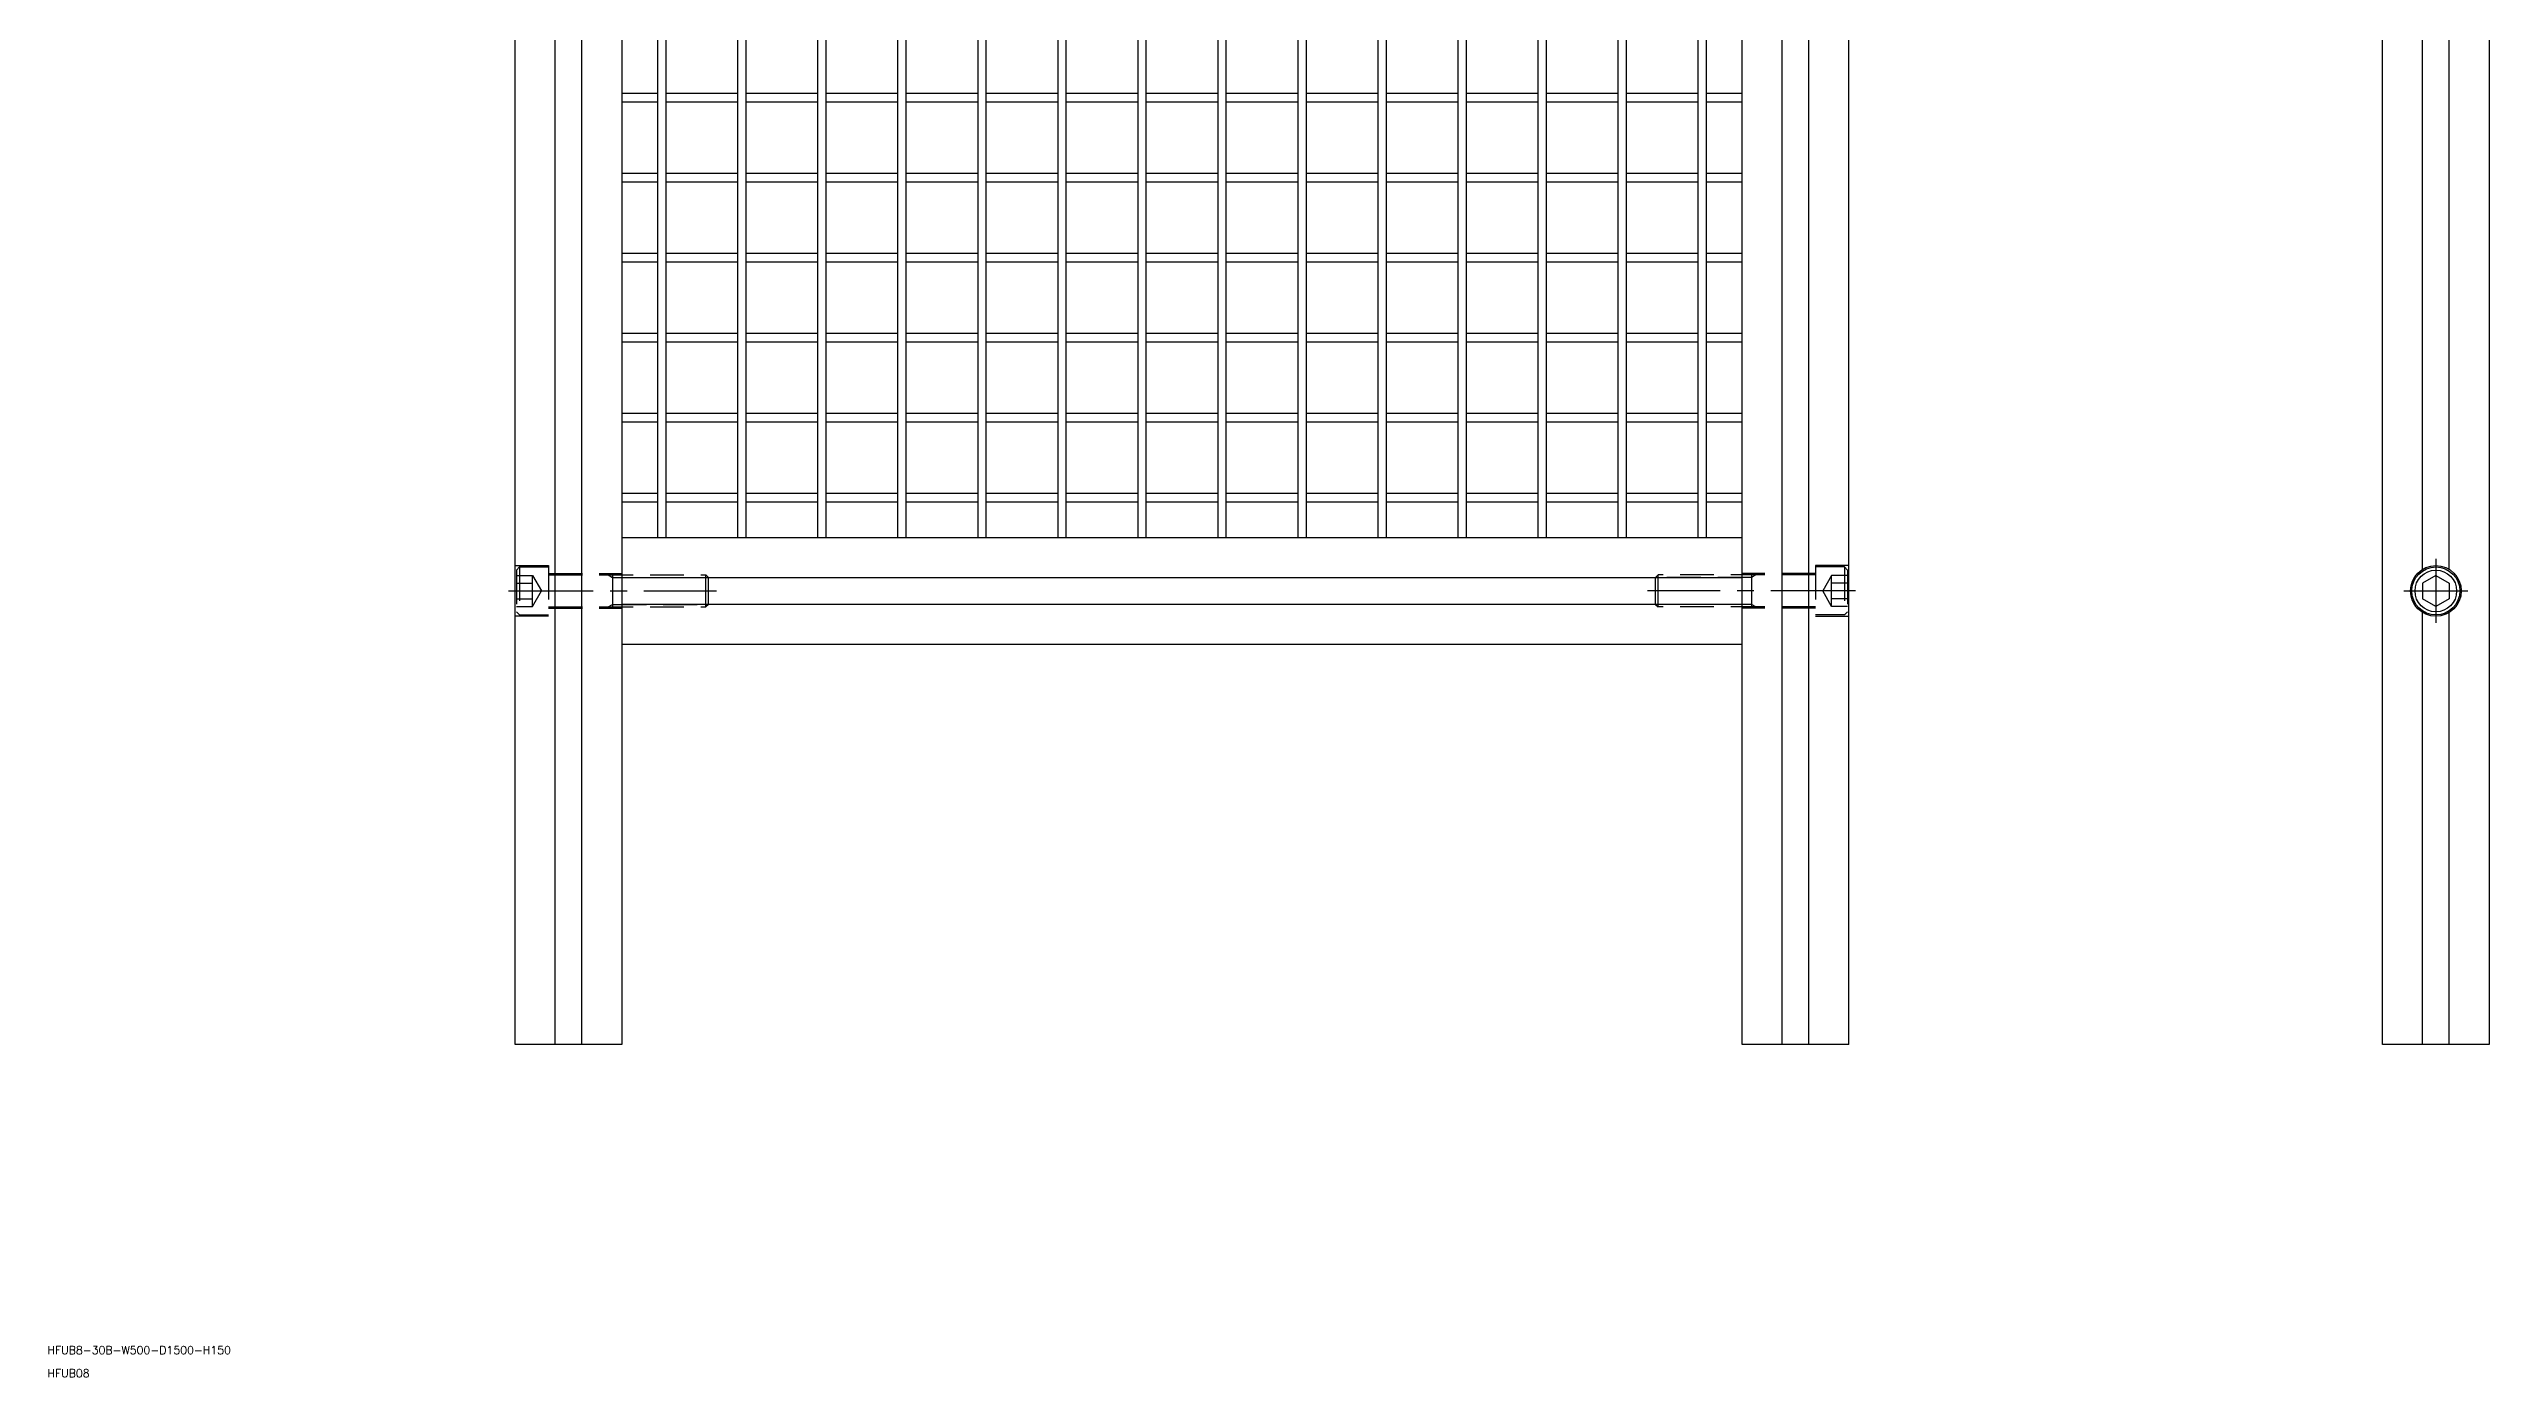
# Model space of a CAD drawing. Extents: x -175 to 740, y -125 to 1650.
# Drawn here: x -175 to 740, y -125 to 373 of the extents above; entities that cross this region are included whole.
import ezdxf

# ---------------------------------------------------------------- set-up
doc = ezdxf.new("R2010")
doc.units = 0
doc.linetypes.add('CENTER', pattern=[50.8, 31.75, -6.35, 6.35, -6.35])
doc.linetypes.add('DASHED', pattern=[19.05, 12.7, -6.35])
doc.layers.get('0').update_dxf_attribs({"linetype": 'CONTINUOUS'})
doc.layers.add('CENTER', color=1, linetype='CENTER')
doc.styles.get("Standard").update_dxf_attribs({"font": 'txt.shx', "height": 3, "bigfont": 'bigfont.shx'})

# ---------------------------------------------------------------- blocks, each defined once
blk = doc.blocks.new('*U2')
at = {"color": 7, "linetype": 'CONTINUOUS'}
blk.add_text('HFUB08', height=3, dxfattribs=at).set_placement((-175.31, -124.82))
blk = doc.blocks.new('*U3')
at = {"color": 7, "linetype": 'CONTINUOUS'}
blk.add_text('HFUB8-30B-W500-D1500-H150', height=3, dxfattribs=at).set_placement((-175.31, -116.18))

msp = doc.modelspace()

# ---------------------------------------------------------------- linework, layer by layer
at = {"color": 7, "linetype": 'CONTINUOUS'}
for p, q in [((0, 0), (0, 1650)), ((15, 0), (15, 1650)), ((25, 0), (25, 1650)), ((460, 0), (460, 1650)), ((475, 0), (475, 1650)), ((485, 0), (485, 1650)), ((500, 0), (500, 1650)), ((700, 0), (700, 1650)), ((740, 1650), (740, 0)), ((40, 920), (40, 0)), ((715, 178.08), (715, 891.92)), ((725, 178.08), (725, 891.92)), ((53.4, 880), (53.4, 190)), ((56.6, 190), (56.6, 880)), ((83.4, 880), (83.4, 190)), ((86.6, 190), (86.6, 880)), ((113.4, 880), (113.4, 190)), ((116.6, 190), (116.6, 880)), ((143.4, 880), (143.4, 190)), ((146.6, 190), (146.6, 880)), ((173.4, 880), (173.4, 190)), ((176.6, 190), (176.6, 880)), ((203.4, 880), (203.4, 190)), ((206.6, 190), (206.6, 880)), ((233.4, 880), (233.4, 190)), ((236.6, 190), (236.6, 880)), ((263.4, 880), (263.4, 190)), ((266.6, 190), (266.6, 880)), ((293.4, 880), (293.4, 190)), ((296.6, 190), (296.6, 880)), ((323.4, 880), (323.4, 190)), ((326.6, 190), (326.6, 880)), ((353.4, 880), (353.4, 190)), ((356.6, 190), (356.6, 880)), ((383.4, 880), (383.4, 190)), ((386.6, 190), (386.6, 880)), ((413.4, 880), (413.4, 190)), ((416.6, 190), (416.6, 880)), ((443.4, 880), (443.4, 190)), ((446.6, 190), (446.6, 880)), ((53.4, 356.6), (40, 356.6)), ((40, 356.6), (40, 353.4)), ((40, 353.4), (53.4, 353.4)), ((83.4, 356.6), (56.6, 356.6)), ((56.6, 353.4), (83.4, 353.4)), ((113.4, 356.6), (86.6, 356.6)), ((86.6, 353.4), (113.4, 353.4)), ((143.4, 356.6), (116.6, 356.6)), ((116.6, 353.4), (143.4, 353.4)), ((173.4, 356.6), (146.6, 356.6)), ((146.6, 353.4), (173.4, 353.4)), ((203.4, 356.6), (176.6, 356.6)), ((176.6, 353.4), (203.4, 353.4)), ((233.4, 356.6), (206.6, 356.6)), ((206.6, 353.4), (233.4, 353.4)), ((263.4, 356.6), (236.6, 356.6)), ((236.6, 353.4), (263.4, 353.4)), ((293.4, 356.6), (266.6, 356.6)), ((266.6, 353.4), (293.4, 353.4)), ((323.4, 356.6), (296.6, 356.6)), ((296.6, 353.4), (323.4, 353.4)), ((353.4, 356.6), (326.6, 356.6)), ((326.6, 353.4), (353.4, 353.4)), ((383.4, 356.6), (356.6, 356.6)), ((356.6, 353.4), (383.4, 353.4)), ((413.4, 356.6), (386.6, 356.6)), ((386.6, 353.4), (413.4, 353.4)), ((443.4, 356.6), (416.6, 356.6)), ((416.6, 353.4), (443.4, 353.4)), ((460, 356.6), (446.6, 356.6)), ((446.6, 353.4), (460, 353.4)), ((53.4, 326.6), (40, 326.6)), ((40, 326.6), (40, 323.4)), ((40, 323.4), (53.4, 323.4)), ((83.4, 326.6), (56.6, 326.6)), ((56.6, 323.4), (83.4, 323.4)), ((113.4, 326.6), (86.6, 326.6)), ((86.6, 323.4), (113.4, 323.4)), ((143.4, 326.6), (116.6, 326.6)), ((116.6, 323.4), (143.4, 323.4)), ((173.4, 326.6), (146.6, 326.6)), ((146.6, 323.4), (173.4, 323.4)), ((203.4, 326.6), (176.6, 326.6)), ((176.6, 323.4), (203.4, 323.4)), ((233.4, 326.6), (206.6, 326.6)), ((206.6, 323.4), (233.4, 323.4)), ((263.4, 326.6), (236.6, 326.6)), ((236.6, 323.4), (263.4, 323.4)), ((293.4, 326.6), (266.6, 326.6)), ((266.6, 323.4), (293.4, 323.4)), ((323.4, 326.6), (296.6, 326.6)), ((296.6, 323.4), (323.4, 323.4)), ((353.4, 326.6), (326.6, 326.6)), ((326.6, 323.4), (353.4, 323.4)), ((383.4, 326.6), (356.6, 326.6)), ((356.6, 323.4), (383.4, 323.4)), ((413.4, 326.6), (386.6, 326.6)), ((386.6, 323.4), (413.4, 323.4)), ((443.4, 326.6), (416.6, 326.6)), ((416.6, 323.4), (443.4, 323.4)), ((460, 326.6), (446.6, 326.6)), ((446.6, 323.4), (460, 323.4)), ((53.4, 296.6), (40, 296.6)), ((40, 296.6), (40, 293.4)), ((40, 293.4), (53.4, 293.4)), ((83.4, 296.6), (56.6, 296.6)), ((56.6, 293.4), (83.4, 293.4)), ((113.4, 296.6), (86.6, 296.6)), ((86.6, 293.4), (113.4, 293.4)), ((143.4, 296.6), (116.6, 296.6)), ((116.6, 293.4), (143.4, 293.4)), ((173.4, 296.6), (146.6, 296.6)), ((146.6, 293.4), (173.4, 293.4)), ((203.4, 296.6), (176.6, 296.6)), ((176.6, 293.4), (203.4, 293.4)), ((233.4, 296.6), (206.6, 296.6)), ((206.6, 293.4), (233.4, 293.4)), ((263.4, 296.6), (236.6, 296.6)), ((236.6, 293.4), (263.4, 293.4)), ((293.4, 296.6), (266.6, 296.6)), ((266.6, 293.4), (293.4, 293.4)), ((323.4, 296.6), (296.6, 296.6)), ((296.6, 293.4), (323.4, 293.4)), ((353.4, 296.6), (326.6, 296.6)), ((326.6, 293.4), (353.4, 293.4)), ((383.4, 296.6), (356.6, 296.6)), ((356.6, 293.4), (383.4, 293.4)), ((413.4, 296.6), (386.6, 296.6)), ((386.6, 293.4), (413.4, 293.4)), ((443.4, 296.6), (416.6, 296.6)), ((416.6, 293.4), (443.4, 293.4)), ((460, 296.6), (446.6, 296.6)), ((446.6, 293.4), (460, 293.4)), ((53.4, 266.6), (40, 266.6)), ((40, 266.6), (40, 263.4)), ((83.4, 266.6), (56.6, 266.6)), ((113.4, 266.6), (86.6, 266.6)), ((143.4, 266.6), (116.6, 266.6)), ((173.4, 266.6), (146.6, 266.6)), ((203.4, 266.6), (176.6, 266.6)), ((233.4, 266.6), (206.6, 266.6)), ((263.4, 266.6), (236.6, 266.6)), ((293.4, 266.6), (266.6, 266.6)), ((323.4, 266.6), (296.6, 266.6)), ((353.4, 266.6), (326.6, 266.6)), ((383.4, 266.6), (356.6, 266.6)), ((413.4, 266.6), (386.6, 266.6)), ((443.4, 266.6), (416.6, 266.6)), ((460, 266.6), (446.6, 266.6)), ((40, 263.4), (53.4, 263.4)), ((56.6, 263.4), (83.4, 263.4)), ((86.6, 263.4), (113.4, 263.4)), ((116.6, 263.4), (143.4, 263.4)), ((146.6, 263.4), (173.4, 263.4)), ((176.6, 263.4), (203.4, 263.4)), ((206.6, 263.4), (233.4, 263.4)), ((236.6, 263.4), (263.4, 263.4)), ((266.6, 263.4), (293.4, 263.4)), ((296.6, 263.4), (323.4, 263.4)), ((326.6, 263.4), (353.4, 263.4)), ((356.6, 263.4), (383.4, 263.4)), ((386.6, 263.4), (413.4, 263.4)), ((416.6, 263.4), (443.4, 263.4)), ((446.6, 263.4), (460, 263.4)), ((53.4, 236.6), (40, 236.6)), ((40, 236.6), (40, 233.4)), ((40, 233.4), (53.4, 233.4)), ((83.4, 236.6), (56.6, 236.6)), ((56.6, 233.4), (83.4, 233.4)), ((113.4, 236.6), (86.6, 236.6)), ((86.6, 233.4), (113.4, 233.4)), ((143.4, 236.6), (116.6, 236.6)), ((116.6, 233.4), (143.4, 233.4)), ((173.4, 236.6), (146.6, 236.6)), ((146.6, 233.4), (173.4, 233.4)), ((203.4, 236.6), (176.6, 236.6)), ((176.6, 233.4), (203.4, 233.4)), ((233.4, 236.6), (206.6, 236.6)), ((206.6, 233.4), (233.4, 233.4)), ((263.4, 236.6), (236.6, 236.6)), ((236.6, 233.4), (263.4, 233.4)), ((293.4, 236.6), (266.6, 236.6)), ((266.6, 233.4), (293.4, 233.4)), ((323.4, 236.6), (296.6, 236.6)), ((296.6, 233.4), (323.4, 233.4)), ((353.4, 236.6), (326.6, 236.6)), ((326.6, 233.4), (353.4, 233.4)), ((383.4, 236.6), (356.6, 236.6)), ((356.6, 233.4), (383.4, 233.4)), ((413.4, 236.6), (386.6, 236.6)), ((386.6, 233.4), (413.4, 233.4)), ((443.4, 236.6), (416.6, 236.6)), ((416.6, 233.4), (443.4, 233.4)), ((460, 236.6), (446.6, 236.6)), ((446.6, 233.4), (460, 233.4)), ((53.4, 206.6), (40, 206.6)), ((40, 206.6), (40, 203.4)), ((40, 203.4), (53.4, 203.4)), ((83.4, 206.6), (56.6, 206.6)), ((56.6, 203.4), (83.4, 203.4)), ((113.4, 206.6), (86.6, 206.6)), ((86.6, 203.4), (113.4, 203.4)), ((143.4, 206.6), (116.6, 206.6)), ((116.6, 203.4), (143.4, 203.4)), ((173.4, 206.6), (146.6, 206.6)), ((146.6, 203.4), (173.4, 203.4)), ((203.4, 206.6), (176.6, 206.6)), ((176.6, 203.4), (203.4, 203.4)), ((233.4, 206.6), (206.6, 206.6)), ((206.6, 203.4), (233.4, 203.4)), ((263.4, 206.6), (236.6, 206.6)), ((236.6, 203.4), (263.4, 203.4)), ((293.4, 206.6), (266.6, 206.6)), ((266.6, 203.4), (293.4, 203.4)), ((323.4, 206.6), (296.6, 206.6)), ((296.6, 203.4), (323.4, 203.4)), ((353.4, 206.6), (326.6, 206.6)), ((326.6, 203.4), (353.4, 203.4)), ((383.4, 206.6), (356.6, 206.6)), ((356.6, 203.4), (383.4, 203.4)), ((413.4, 206.6), (386.6, 206.6)), ((386.6, 203.4), (413.4, 203.4)), ((443.4, 206.6), (416.6, 206.6)), ((416.6, 203.4), (443.4, 203.4)), ((460, 206.6), (446.6, 206.6)), ((446.6, 203.4), (460, 203.4)), ((40, 190), (460, 190)), ((53.4, 190), (56.6, 190)), ((83.4, 190), (86.6, 190)), ((113.4, 190), (116.6, 190)), ((143.4, 190), (146.6, 190)), ((173.4, 190), (176.6, 190)), ((203.4, 190), (206.6, 190)), ((233.4, 190), (236.6, 190)), ((263.4, 190), (266.6, 190)), ((293.4, 190), (296.6, 190)), ((323.4, 190), (326.6, 190)), ((40, 175), (460, 175)), ((720, 175.77), (715, 172.89)), ((720, 175.77), (725, 172.89)), ((40, 165), (460, 165)), ((715, 172.89), (715, 167.11)), ((720, 164.23), (715, 167.11)), ((725, 167.11), (720, 164.23)), ((725, 172.89), (725, 167.11)), ((715, 0), (715, 161.92)), ((725, 0), (725, 161.92)), ((40, 150), (460, 150)), ((40, 0), (0, 0)), ((500, 0), (460, 0)), ((740, 0), (700, 0))]:
    msp.add_line(p, q, dxfattribs=at)
at = {"color": 3, "linetype": 'DASHED'}
for p, q in [((0, 179.5), (12.5, 179.5)), ((1.7, 179), (0.5, 177.8)), ((0.5, 177.8), (0.5, 162.2)), ((0.5, 175.77), (6.5, 175.77)), ((1.7, 179), (12.5, 179)), ((1.7, 179), (1.7, 161)), ((6.5, 175.77), (9.83, 170)), ((6.5, 164.23), (6.5, 175.77)), ((12.5, 179.5), (12.5, 160.5)), ((12.5, 176.5), (40, 176.5)), ((12.5, 176), (71.55, 176)), ((34.86, 176), (36.5, 175.05)), ((36.5, 176), (36.5, 164)), ((36.5, 175.05), (72.5, 175.05)), ((71.55, 164), (71.55, 176)), ((72.5, 175.05), (71.55, 176)), ((72.5, 164.95), (72.5, 175.05)), ((427.5, 175.05), (428.45, 176)), ((463.5, 175.05), (427.5, 175.05)), ((427.5, 164.95), (427.5, 175.05)), ((428.45, 164), (428.45, 176)), ((487.5, 176), (428.45, 176)), ((487.5, 176.5), (460, 176.5)), ((465.14, 176), (463.5, 175.05)), ((463.5, 176), (463.5, 164)), ((500, 179.5), (487.5, 179.5)), ((487.5, 179.5), (487.5, 160.5)), ((498.3, 179), (487.5, 179)), ((493.5, 175.77), (490.17, 170)), ((499.5, 175.77), (493.5, 175.77)), ((493.5, 164.23), (493.5, 175.77)), ((498.3, 179), (498.3, 161)), ((498.3, 179), (499.5, 177.8)), ((499.5, 177.8), (499.5, 162.2)), ((0.5, 172.89), (6.5, 172.89)), ((0.5, 167.11), (6.5, 167.11)), ((6.5, 164.23), (9.83, 170)), ((34.86, 164), (36.5, 164.95)), ((36.5, 164.95), (72.5, 164.95)), ((72.5, 164.95), (71.55, 164)), ((463.5, 164.95), (427.5, 164.95)), ((427.5, 164.95), (428.45, 164)), ((465.14, 164), (463.5, 164.95)), ((493.5, 164.23), (490.17, 170)), ((499.5, 172.89), (493.5, 172.89)), ((499.5, 167.11), (493.5, 167.11)), ((12.5, 160.5), (0, 160.5)), ((0.5, 164.23), (6.5, 164.23)), ((1.7, 161), (0.5, 162.2)), ((1.7, 161), (12.5, 161)), ((12.5, 164), (71.55, 164)), ((12.5, 163.5), (40, 163.5)), ((487.5, 164), (428.45, 164)), ((487.5, 163.5), (460, 163.5)), ((498.3, 161), (487.5, 161)), ((487.5, 160.5), (500, 160.5)), ((499.5, 164.23), (493.5, 164.23)), ((498.3, 161), (499.5, 162.2))]:
    msp.add_line(p, q, dxfattribs=at)
at = {"color": 7, "linetype": 'CONTINUOUS'}
for radius in [9.5, 9, 7.8]:
    msp.add_circle((720, 170), radius, dxfattribs=at)
at = {"layer": 'CENTER', "color": 1, "linetype": 'CENTER'}
for p, q in [((720, 182), (720, 158)), ((-2.5, 170), (75.5, 170)), ((502.5, 170), (424.5, 170)), ((708, 170), (732, 170))]:
    msp.add_line(p, q, dxfattribs=at)

# ---------------------------------------------------------------- block references
at = {"color": 7, "linetype": 'CONTINUOUS'}
for name in ['*U3', '*U2']:
    msp.add_blockref(name, (0, 0), dxfattribs=at)

doc.saveas('drawing.dxf')
